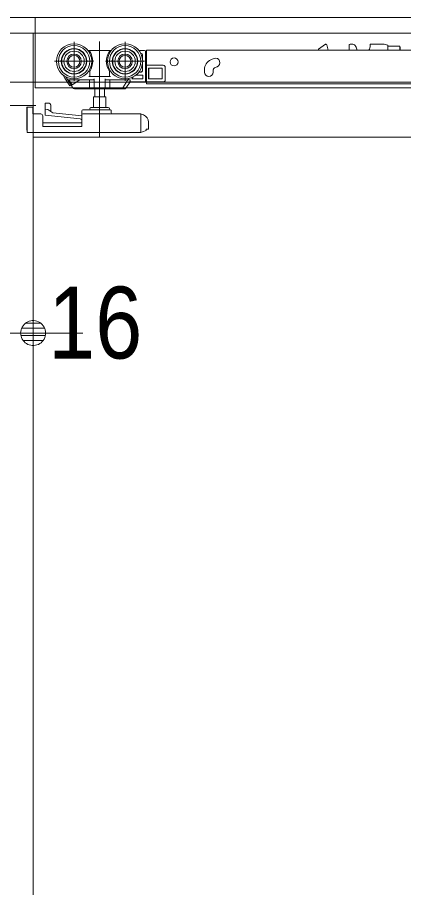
# Model space of a CAD drawing. Units: millimetres, scale not verified. Extents: x -6062 to 6062, y -3045 to 3045.
# Drawn here: x -2127.5 to -1930.5, y -43.8 to 400 of the extents above; entities that cross this region are included whole.
import ezdxf
from ezdxf.enums import TextEntityAlignment as Align

# ---------------------------------------------------------------- set-up
doc = ezdxf.new("R2010")
doc.units = ezdxf.units.MM
doc.header["$LTSCALE"] = 20
for name, color, linetype, lineweight in [('0-1_3一般', 7, 'Continuous', 9), ('0-4_0', 7, 'Continuous', 9), ('0-5_2寸法-2', 7, 'Continuous', 9)]:
    doc.layers.add(name, color=color, linetype=linetype, lineweight=lineweight)
doc.styles.add('ＭＳ Ｐゴシック', font='')
doc.styles.get('ＭＳ Ｐゴシック').set_extended_font_data('MS PGothic')

# ---------------------------------------------------------------- blocks, each defined once
blk = doc.blocks.new('_Dot')
at = {"layer": '0-4_0'}
for p, q in [((-10, 0), (-20, 0)), ((9.78, 2), (-9.78, 2)), ((7.99, 6), (-7.99, 6)), ((9.16, -3.98), (-9.16, -3.98)), ((6, -7.98), (-6, -7.98))]:
    blk.add_line(p, q, dxfattribs=at)
for points in [[(10, 0), (9.92, 1.25), (9.69, 2.49), (9.3, 3.68), (8.76, 4.82), (8.09, 5.88), (7.29, 6.85), (6.37, 7.71), (5.36, 8.44), (4.26, 9.05), (3.09, 9.51), (1.87, 9.82), (0.63, 9.98), (-0.63, 9.98), (-1.87, 9.82), (-3.09, 9.51), (-4.26, 9.05), (-5.36, 8.44), (-6.37, 7.71), (-7.29, 6.85), (-8.09, 5.88), (-8.76, 4.82), (-9.3, 3.68), (-9.69, 2.49), (-9.92, 1.25), (-10, 0), (0, 0)], [(-10, 0), (-9.92, -1.25), (-9.69, -2.49), (-9.3, -3.68), (-8.76, -4.82), (-8.09, -5.88), (-7.29, -6.85), (-6.37, -7.71), (-5.36, -8.44), (-4.26, -9.05), (-3.09, -9.51), (-1.87, -9.82), (-0.63, -9.98), (0.63, -9.98), (1.87, -9.82), (3.09, -9.51), (4.26, -9.05), (5.36, -8.44), (6.37, -7.71), (7.29, -6.85), (8.09, -5.88), (8.76, -4.82), (9.3, -3.68), (9.69, -2.49), (9.92, -1.25), (10, 0), (0, 0)]]:
    blk.add_lwpolyline(points, close=True, dxfattribs=at)
blk = doc.blocks.new('グループ-25')
at = {"layer": '0-1_3一般'}
for p, q in [((17030, 8000), (-77990, 8000)), ((16680, 8000), (-6620, 8000)), ((-6620, 8000), (-6620, 7280)), ((-6620, 7840), (-6960, 7840)), ((-6640, 7840), (-6640, -39000)), ((16680, 7840), (-6620, 7840)), ((-6222, 7354), (-6222, 7750)), ((-5962, 7753.4), (-5962, 6773.4)), ((-5702, 7354), (-5702, 7750)), ((-3657.1, 7726.5), (-3727.1, 7676.5)), ((-3654.6, 7726.5), (-3657.1, 7726.5)), ((-3377.9, 7726.5), (-3407.1, 7726.5)), ((-3200.1, 7713.9), (-3200.1, 7727.9)), ((-3060.1, 7727.9), (-3200.1, 7727.9)), ((-3060.1, 7727.9), (-3020.1, 7717.9)), ((-6062, 7662), (-6079.5, 7662)), ((-6062, 7654.4), (-6062, 7659.3)), ((-6062, 7634.4), (-6062, 7654.4)), ((-5844.5, 7662), (-5862, 7662)), ((-5862, 7659.3), (-5862, 7654.4)), ((-5862, 7654.4), (-5862, 7634.4)), ((-5502, 7662), (-5559.5, 7662)), ((-5492, 7652), (-5492, 7352)), ((-5482.1, 7665.9), (-5482.1, 7659.9)), ((623.9, 7665.9), (-5482.1, 7665.9)), ((-5482.1, 7481.9), (-5482.1, 7659.9)), ((-3727.1, 7676.5), (-3727.1, 7665.9)), ((-3629.8, 7665.9), (-3645, 7719.3)), ((-3417.1, 7716.5), (-3417.1, 7666.5)), ((-3417.1, 7665.9), (-3417.1, 7666.5)), ((-3349.8, 7707.1), (-3345.6, 7695.9)), ((-3345.6, 7695.9), (-3334.4, 7665.9)), ((-3020.1, 7705.9), (-3020.1, 7717.9)), ((-3020.1, 7705.9), (-2900.1, 7705.9)), ((-3020.1, 7705.9), (-3020.1, 7665.9)), ((-2900.1, 7705.9), (-2900.1, 7665.9)), ((-2895.1, 7690.9), (-2895.1, 7665.9)), ((-6420, 7552), (-6024, 7552)), ((-5900, 7552), (-5504, 7552)), ((-5534, 7632), (-5540.8, 7632)), ((-5524, 7578.7), (-5524, 7622)), ((-4813.1, 7574.7), (-4794.3, 7581.5)), ((-5524, 7452), (-5524, 7525.2)), ((-5482.1, 7341.9), (-5482.1, 7481.9)), ((-5472, 7512), (-5312, 7512)), ((-5458.4, 7482), (-5458.4, 7372)), ((-5292, 7362), (-5292, 7492)), ((-4892.1, 7462.4), (-4892.1, 7461.9)), ((-4892.1, 7461.9), (-4892.1, 7441.9)), ((-4802.1, 7441.9), (-4802.1, 7461.9)), ((-4794.4, 7481.9), (-4796.1, 7479.9)), ((-4794.8, 7481.5), (-4794.5, 7481.9)), ((-4763.6, 7496.9), (-4782.4, 7490.1)), ((-6331, 7403.9), (-6327.5, 7406.1)), ((-6331, 7403.9), (-6315.5, 7380.1)), ((-6315.5, 7380.1), (-6265.6, 7303.3)), ((-6305.8, 7392.7), (-6288.8, 7366.5)), ((-6071.8, 7452.4), (-6072, 7452.5)), ((-6072, 7398), (-6062, 7398)), ((-6062, 7449.5), (-6062, 7398)), ((-6018.2, 7282), (-6018.2, 7372)), ((-5905.8, 7372), (-5905.8, 7282)), ((-5905.7, 7371.5), (-5905.8, 7372)), ((-5862, 7398), (-5852, 7398)), ((-5852.2, 7452.4), (-5852, 7452.5)), ((-5667.4, 7372), (-5664.9, 7375.8)), ((-5588.9, 7412), (-5522, 7412)), ((-5559.5, 7442), (-5534, 7442)), ((-77990, 7340), (17030, 7340)), ((-6620, 7280), (16680, 7280)), ((-6288.8, 7366.5), (-6251.7, 7309.4)), ((-6280.4, 7362), (-6034, 7362)), ((-6240.8, 7310.9), (-6274, 7362)), ((-6253, 7311.4), (-6265.6, 7303.3)), ((-6251.7, 7309.4), (-6233.3, 7281.1)), ((-6241.2, 7311.1), (-6240.8, 7310.9)), ((-6240.8, 7310.9), (-6162.2, 7362)), ((-6065.9, 7282), (-6065.9, 7362)), ((-6033.5, 7362), (-6034, 7362)), ((-5890, 7362), (-5679.3, 7362)), ((-5858.1, 7282), (-5858.1, 7362)), ((-5725.8, 7282), (-5673.9, 7362)), ((-5693.6, 7276.5), (-5651.1, 7342)), ((-5663, 7342), (-5641.1, 7342)), ((-5641.1, 7342), (-5492, 7342)), ((-5492, 7342), (-5492, 7352)), ((-5312, 7342), (-5492, 7342)), ((-5482.1, 7341.9), (-5482.1, 7321.9)), ((-5482.1, 7321.9), (623.9, 7321.9)), ((-6216.6, 7272), (-6060, 7272)), ((-6060.3, 7272), (-6060, 7272)), ((-6060, 7272), (-6015.7, 7272)), ((-6015.9, 7272.1), (-6015.7, 7272)), ((-6015.7, 7272), (-5908.3, 7272)), ((-6011.5, 7190), (-6011.5, 7272)), ((-5912.5, 7272), (-5912.5, 7190)), ((-5908.1, 7272.1), (-5908.3, 7272)), ((-5908.3, 7272), (-5864, 7272)), ((-5864, 7272), (-5737.8, 7272)), ((-5863.7, 7272), (-5864, 7272)), ((-5732.3, 7272), (-5737.8, 7272)), ((-6518, 7124.4), (-6518, 7124.4)), ((-6517.6, 7124.7), (-6478, 7124.7)), ((-6477.6, 7124.7), (-6478, 7124.7)), ((-6465.4, 7118.6), (-6465.7, 7119.2)), ((-6025, 7190), (-5899, 7190)), ((-6025, 7080), (-6025, 7190)), ((-5899, 7190), (-5899, 7080)), ((-6611.1, 7100), (-30611.1, 7100)), ((-6704, 6860), (-6704, 7074)), ((-6642, 7086), (-6642, 7016)), ((-6642, 7016), (-6562, 7016)), ((-6640, -38740), (-6640, 7050)), ((-6458, 7040.2), (-6458, 7092)), ((-6142, 7046), (-6142, 7026)), ((-6142, 7006), (-6142, 7026)), ((-6015.3, 7056), (-6132, 7056)), ((-5543.8, 7016), (-6132, 7016)), ((-5874, 7080), (-6050, 7080)), ((-6015.3, 7056), (-5908.7, 7056)), ((-5852, 7056), (-5908.7, 7056)), ((-5842, 7026), (-5842, 7046)), ((-5532.5, 7012.4), (-5540.3, 7015.3)), ((-6542, 6996), (-6542, 6888)), ((-6542, 6926), (-6142, 6926)), ((-6142, 7006), (-6142, 6888)), ((-5542, 7006.3), (-5542, 7006)), ((-5542, 6826), (-5542, 7006)), ((-5532.5, 7012.4), (-5522.6, 7008.7)), ((-5513.9, 7005.4), (-5522.6, 7008.7)), ((-6542, 6888), (-6142, 6888)), ((-5522.6, 6833.3), (-5487.4, 6846.5)), ((-5487.4, 6846.5), (-5487.4, 6860)), ((-5542, 6826), (-6702, 6826)), ((16720, 6780), (-6640, 6780)), ((-5522.6, 6833.3), (-5542, 6826))]:
    blk.add_line(p, q, dxfattribs=at)
for points in [[(-5862, 7659.3), (-5862, 7662), (-6062, 7662), (-6062, 7659.3)], [(-4890.4, 7481.9), (-4890.5, 7481.4), (-4890.6, 7480.9), (-4890.6, 7480.4), (-4890.7, 7479.9), (-4890.8, 7479.4), (-4890.8, 7478.9), (-4890.9, 7478.4), (-4891, 7477.9), (-4891, 7477.4), (-4891.1, 7476.9), (-4891.2, 7476.4), (-4891.2, 7475.9), (-4891.3, 7475.4), (-4891.3, 7474.9), (-4891.4, 7474.4), (-4891.4, 7473.9), (-4891.5, 7473.4), (-4891.5, 7472.9), (-4891.6, 7472.4), (-4891.6, 7471.9), (-4891.7, 7471.4), (-4891.7, 7470.9), (-4891.8, 7470.4), (-4891.8, 7469.9), (-4891.8, 7469.4), (-4891.9, 7468.9), (-4891.9, 7468.4), (-4891.9, 7467.9), (-4892, 7467.4), (-4892, 7466.9), (-4892, 7466.4), (-4892, 7465.9), (-4892, 7465.4), (-4892.1, 7464.9), (-4892.1, 7464.4), (-4892.1, 7463.9), (-4892.1, 7463.4), (-4892.1, 7462.9), (-4892.1, 7462.4)], [(-4802.1, 7461.9), (-4802.1, 7462.4), (-4802.1, 7463), (-4802.1, 7463.5), (-4802, 7464.1), (-4802, 7464.6), (-4801.9, 7465.2), (-4801.9, 7465.7), (-4801.8, 7466.2), (-4801.7, 7466.8), (-4801.6, 7467.3), (-4801.5, 7467.8), (-4801.4, 7468.4), (-4801.3, 7468.9), (-4801.1, 7469.4), (-4801, 7470), (-4800.8, 7470.5), (-4800.7, 7471), (-4800.5, 7471.5), (-4800.3, 7472.1), (-4800.1, 7472.6), (-4799.9, 7473.1), (-4799.7, 7473.6), (-4799.5, 7474.1), (-4799.2, 7474.6), (-4799, 7475.1), (-4798.7, 7475.6), (-4798.5, 7476.1), (-4798.2, 7476.6), (-4798, 7477), (-4797.7, 7477.5), (-4797.4, 7478), (-4797.1, 7478.4), (-4796.8, 7478.9), (-4796.5, 7479.3), (-4796.2, 7479.8), (-4795.8, 7480.2), (-4795.5, 7480.6), (-4795.2, 7481.1), (-4794.8, 7481.5)], [(-6062, 7449.5), (-6062.3, 7449.6), (-6062.5, 7449.7), (-6062.8, 7449.7), (-6063, 7449.8), (-6063.3, 7449.9), (-6063.5, 7449.9), (-6063.8, 7450), (-6064, 7450.1), (-6064.3, 7450.2), (-6064.5, 7450.2), (-6064.8, 7450.3), (-6065, 7450.4), (-6065.3, 7450.5), (-6065.5, 7450.5), (-6065.8, 7450.6), (-6066, 7450.7), (-6066.3, 7450.8), (-6066.5, 7450.8), (-6066.8, 7450.9), (-6067, 7451), (-6067.3, 7451.1), (-6067.5, 7451.1), (-6067.8, 7451.2), (-6068, 7451.3), (-6068.3, 7451.4), (-6068.5, 7451.4), (-6068.8, 7451.5), (-6069, 7451.6), (-6069.3, 7451.7), (-6069.5, 7451.7), (-6069.8, 7451.8), (-6070, 7451.9), (-6070.3, 7452), (-6070.5, 7452), (-6070.8, 7452.1), (-6071, 7452.2), (-6071.3, 7452.3), (-6071.5, 7452.3), (-6071.8, 7452.4)], [(-6062, 7398), (-5862, 7398), (-5862, 7449.5)], [(-6018.2, 7372), (-6018.3, 7371.5), (-6018.4, 7371), (-6018.5, 7370.5), (-6018.6, 7370.1), (-6018.8, 7369.6), (-6018.9, 7369.2), (-6019.1, 7368.8), (-6019.3, 7368.4), (-6019.6, 7368), (-6019.8, 7367.6), (-6020.1, 7367.2), (-6020.4, 7366.9), (-6020.8, 7366.5), (-6021.1, 7366.2), (-6021.5, 7365.9), (-6021.9, 7365.6), (-6022.4, 7365.3), (-6022.8, 7365), (-6023.3, 7364.8), (-6023.8, 7364.5), (-6024.3, 7364.3), (-6024.8, 7364.1), (-6025.3, 7363.9), (-6025.9, 7363.7), (-6026.4, 7363.5), (-6026.9, 7363.3), (-6027.4, 7363.1), (-6027.9, 7363), (-6028.4, 7362.8), (-6028.9, 7362.7), (-6029.4, 7362.6), (-6029.9, 7362.5), (-6030.4, 7362.4), (-6031, 7362.3), (-6031.5, 7362.2), (-6032, 7362.1), (-6032.5, 7362.1), (-6033, 7362), (-6033.5, 7362)], [(-5890, 7362), (-5890.5, 7362), (-5891, 7362), (-5891.5, 7362.1), (-5892, 7362.1), (-5892.5, 7362.2), (-5893, 7362.3), (-5893.6, 7362.4), (-5894.1, 7362.5), (-5894.6, 7362.6), (-5895.1, 7362.7), (-5895.6, 7362.8), (-5896.1, 7363), (-5896.6, 7363.1), (-5897.1, 7363.3), (-5897.6, 7363.5), (-5898.1, 7363.7), (-5898.7, 7363.9), (-5899.2, 7364.1), (-5899.7, 7364.3), (-5900.2, 7364.5), (-5900.7, 7364.8), (-5901.2, 7365), (-5901.6, 7365.3), (-5902.1, 7365.6), (-5902.5, 7365.9), (-5902.9, 7366.2), (-5903.2, 7366.5), (-5903.6, 7366.9), (-5903.9, 7367.2), (-5904.2, 7367.6), (-5904.4, 7368), (-5904.7, 7368.4), (-5904.9, 7368.8), (-5905.1, 7369.2), (-5905.2, 7369.6), (-5905.4, 7370.1), (-5905.5, 7370.5), (-5905.6, 7371), (-5905.7, 7371.5)], [(-5862, 7449.5), (-5861.7, 7449.6), (-5861.5, 7449.7), (-5861.2, 7449.7), (-5861, 7449.8), (-5860.7, 7449.9), (-5860.5, 7449.9), (-5860.2, 7450), (-5860, 7450.1), (-5859.7, 7450.2), (-5859.5, 7450.2), (-5859.2, 7450.3), (-5859, 7450.4), (-5858.7, 7450.5), (-5858.5, 7450.5), (-5858.2, 7450.6), (-5858, 7450.7), (-5857.7, 7450.8), (-5857.5, 7450.8), (-5857.2, 7450.9), (-5857, 7451), (-5856.7, 7451.1), (-5856.5, 7451.1), (-5856.2, 7451.2), (-5856, 7451.3), (-5855.7, 7451.4), (-5855.5, 7451.4), (-5855.2, 7451.5), (-5855, 7451.6), (-5854.7, 7451.7), (-5854.5, 7451.7), (-5854.2, 7451.8), (-5854, 7451.9), (-5853.7, 7452), (-5853.5, 7452), (-5853.2, 7452.1), (-5853, 7452.2), (-5852.7, 7452.3), (-5852.5, 7452.3), (-5852.2, 7452.4)], [(-5667.4, 7372), (-5673.9, 7362), (-5651.1, 7362), (-5651.1, 7352)], [(-5522, 7412), (-5522, 7372), (-5631.6, 7372), (-5618.2, 7392.7)], [(-6251.7, 7309.4), (-6251.9, 7309.7), (-6252, 7310), (-6252.1, 7310.2), (-6252.2, 7310.5), (-6252.2, 7310.7), (-6252.2, 7311), (-6252.2, 7311.2), (-6252.2, 7311.4), (-6252.1, 7311.5), (-6252, 7311.7), (-6251.8, 7311.8), (-6251.6, 7312), (-6251.4, 7312.1), (-6251.1, 7312.2), (-6250.8, 7312.2), (-6250.5, 7312.3), (-6250.2, 7312.3), (-6249.8, 7312.4), (-6249.4, 7312.4), (-6248.9, 7312.4), (-6248.5, 7312.3), (-6248, 7312.3), (-6247.5, 7312.3), (-6247.1, 7312.2), (-6246.7, 7312.2), (-6246.2, 7312.1), (-6245.8, 7312.1), (-6245.4, 7312), (-6245, 7312), (-6244.6, 7311.9), (-6244.2, 7311.8), (-6243.8, 7311.8), (-6243.4, 7311.7), (-6243, 7311.6), (-6242.6, 7311.5), (-6242.2, 7311.4), (-6241.9, 7311.3), (-6241.5, 7311.2), (-6241.2, 7311.1)], [(-6065.9, 7282), (-6065.9, 7281.7), (-6065.9, 7281.3), (-6065.8, 7281), (-6065.8, 7280.7), (-6065.7, 7280.4), (-6065.7, 7280.1), (-6065.6, 7279.8), (-6065.6, 7279.4), (-6065.5, 7279.1), (-6065.4, 7278.8), (-6065.4, 7278.5), (-6065.3, 7278.2), (-6065.2, 7277.9), (-6065.1, 7277.6), (-6065, 7277.3), (-6064.9, 7276.9), (-6064.8, 7276.6), (-6064.7, 7276.3), (-6064.6, 7276), (-6064.4, 7275.7), (-6064.3, 7275.4), (-6064.2, 7275.1), (-6064, 7274.8), (-6063.8, 7274.6), (-6063.7, 7274.3), (-6063.5, 7274.1), (-6063.3, 7273.8), (-6063.1, 7273.6), (-6062.9, 7273.4), (-6062.7, 7273.2), (-6062.5, 7273), (-6062.2, 7272.9), (-6062, 7272.7), (-6061.7, 7272.6), (-6061.5, 7272.4), (-6061.2, 7272.3), (-6060.9, 7272.2), (-6060.6, 7272.1), (-6060.3, 7272)], [(-6018.2, 7282), (-6018.2, 7281.7), (-6018.2, 7281.4), (-6018.2, 7281.2), (-6018.2, 7280.9), (-6018.2, 7280.6), (-6018.2, 7280.3), (-6018.2, 7280.1), (-6018.2, 7279.8), (-6018.2, 7279.5), (-6018.2, 7279.2), (-6018.2, 7278.9), (-6018.2, 7278.7), (-6018.2, 7278.4), (-6018.2, 7278.1), (-6018.1, 7277.8), (-6018.1, 7277.5), (-6018.1, 7277.2), (-6018.1, 7276.9), (-6018.1, 7276.7), (-6018.1, 7276.4), (-6018.1, 7276.1), (-6018.1, 7275.8), (-6018, 7275.5), (-6018, 7275.3), (-6017.9, 7275), (-6017.9, 7274.7), (-6017.8, 7274.5), (-6017.7, 7274.3), (-6017.6, 7274), (-6017.5, 7273.8), (-6017.3, 7273.6), (-6017.2, 7273.4), (-6017, 7273.2), (-6016.9, 7273), (-6016.7, 7272.8), (-6016.5, 7272.6), (-6016.3, 7272.4), (-6016.1, 7272.3), (-6015.9, 7272.1)], [(-5905.8, 7282), (-5905.8, 7281.7), (-5905.8, 7281.4), (-5905.8, 7281.2), (-5905.8, 7280.9), (-5905.8, 7280.6), (-5905.8, 7280.3), (-5905.8, 7280.1), (-5905.8, 7279.8), (-5905.8, 7279.5), (-5905.8, 7279.2), (-5905.8, 7278.9), (-5905.8, 7278.7), (-5905.8, 7278.4), (-5905.8, 7278.1), (-5905.9, 7277.8), (-5905.9, 7277.5), (-5905.9, 7277.2), (-5905.9, 7276.9), (-5905.9, 7276.7), (-5905.9, 7276.4), (-5905.9, 7276.1), (-5905.9, 7275.8), (-5906, 7275.5), (-5906, 7275.3), (-5906.1, 7275), (-5906.1, 7274.7), (-5906.2, 7274.5), (-5906.3, 7274.3), (-5906.4, 7274), (-5906.5, 7273.8), (-5906.7, 7273.6), (-5906.8, 7273.4), (-5907, 7273.2), (-5907.1, 7273), (-5907.3, 7272.8), (-5907.5, 7272.6), (-5907.7, 7272.4), (-5907.9, 7272.3), (-5908.1, 7272.1)], [(-5858.1, 7282), (-5858.1, 7281.7), (-5858.1, 7281.3), (-5858.2, 7281), (-5858.2, 7280.7), (-5858.3, 7280.4), (-5858.3, 7280.1), (-5858.4, 7279.8), (-5858.4, 7279.4), (-5858.5, 7279.1), (-5858.6, 7278.8), (-5858.6, 7278.5), (-5858.7, 7278.2), (-5858.8, 7277.9), (-5858.9, 7277.6), (-5859, 7277.3), (-5859.1, 7276.9), (-5859.2, 7276.6), (-5859.3, 7276.3), (-5859.4, 7276), (-5859.6, 7275.7), (-5859.7, 7275.4), (-5859.8, 7275.1), (-5860, 7274.8), (-5860.2, 7274.6), (-5860.3, 7274.3), (-5860.5, 7274.1), (-5860.7, 7273.8), (-5860.9, 7273.6), (-5861.1, 7273.4), (-5861.3, 7273.2), (-5861.5, 7273), (-5861.8, 7272.9), (-5862, 7272.7), (-5862.3, 7272.6), (-5862.5, 7272.4), (-5862.8, 7272.3), (-5863.1, 7272.2), (-5863.4, 7272.1), (-5863.7, 7272)], [(-5725.8, 7282), (-5732.3, 7272), (-5702, 7272)], [(-6517.6, 7124.7), (-6517.7, 7124.7), (-6517.7, 7124.7), (-6517.7, 7124.7), (-6517.7, 7124.7), (-6517.7, 7124.7), (-6517.7, 7124.7), (-6517.7, 7124.7), (-6517.7, 7124.7), (-6517.8, 7124.7), (-6517.8, 7124.7), (-6517.8, 7124.7), (-6517.8, 7124.6), (-6517.8, 7124.6), (-6517.8, 7124.6), (-6517.8, 7124.6), (-6517.8, 7124.6), (-6517.8, 7124.6), (-6517.9, 7124.6), (-6517.9, 7124.6), (-6517.9, 7124.6), (-6517.9, 7124.6), (-6517.9, 7124.6), (-6517.9, 7124.6), (-6517.9, 7124.6), (-6517.9, 7124.6), (-6517.9, 7124.5), (-6517.9, 7124.5), (-6517.9, 7124.5), (-6518, 7124.5), (-6518, 7124.5), (-6518, 7124.5), (-6518, 7124.5), (-6518, 7124.5), (-6518, 7124.5), (-6518, 7124.4), (-6518, 7124.4), (-6518, 7124.4), (-6518, 7124.4), (-6518, 7124.4)], [(-6518, 7124.4), (-6518, 7122.8), (-6518, 7116), (-6518, 7062.3)], [(-6465.8, 7119.2), (-6465.9, 7119.5), (-6466.1, 7119.8), (-6466.3, 7120.1), (-6466.5, 7120.4), (-6466.7, 7120.6), (-6466.9, 7120.9), (-6467.1, 7121.1), (-6467.3, 7121.4), (-6467.6, 7121.6), (-6467.8, 7121.8), (-6468.1, 7122), (-6468.3, 7122.2), (-6468.6, 7122.4), (-6468.9, 7122.6), (-6469.2, 7122.8), (-6469.5, 7122.9), (-6469.9, 7123.1), (-6470.2, 7123.2), (-6470.5, 7123.3), (-6470.9, 7123.4), (-6471.3, 7123.5), (-6471.6, 7123.6), (-6472, 7123.7), (-6472.3, 7123.8), (-6472.7, 7123.9), (-6473, 7124), (-6473.4, 7124.1), (-6473.8, 7124.2), (-6474.1, 7124.2), (-6474.5, 7124.3), (-6474.8, 7124.3), (-6475.2, 7124.4), (-6475.5, 7124.5), (-6475.9, 7124.5), (-6476.2, 7124.5), (-6476.6, 7124.6), (-6476.9, 7124.6), (-6477.3, 7124.6), (-6477.6, 7124.7)], [(-6458.1, 7092.1), (-6458.1, 7092.8), (-6458.2, 7093.5), (-6458.2, 7094.2), (-6458.2, 7094.9), (-6458.3, 7095.6), (-6458.3, 7096.3), (-6458.4, 7097), (-6458.4, 7097.8), (-6458.5, 7098.5), (-6458.6, 7099.2), (-6458.7, 7099.9), (-6458.8, 7100.6), (-6459, 7101.3), (-6459.1, 7102), (-6459.3, 7102.7), (-6459.4, 7103.4), (-6459.6, 7104), (-6459.8, 7104.7), (-6459.9, 7105.4), (-6460.1, 7106.1), (-6460.3, 7106.8), (-6460.6, 7107.5), (-6460.8, 7108.2), (-6461, 7108.9), (-6461.3, 7109.5), (-6461.5, 7110.2), (-6461.7, 7110.9), (-6462, 7111.5), (-6462.3, 7112.2), (-6462.6, 7112.8), (-6462.8, 7113.5), (-6463.1, 7114.1), (-6463.4, 7114.8), (-6463.7, 7115.4), (-6464.1, 7116.1), (-6464.4, 7116.7), (-6464.7, 7117.3), (-6465, 7118), (-6465.4, 7118.6)], [(-6702, 7084), (-6704, 7084), (-6704, 7074)], [(-6642, 7086), (-6702, 7086), (-6702, 6826)], [(-6488, 7059.1), (-6518, 7062.3), (-6518, 7002), (-6159.9, 6963.7)], [(-6142, 6996), (-6438, 7027.6), (-6488, 7059.1)], [(-5532.5, 7012.4), (-5532.8, 7012.3), (-5533.1, 7012.2), (-5533.4, 7012.1), (-5533.7, 7012), (-5534, 7012), (-5534.3, 7011.8), (-5534.6, 7011.7), (-5534.9, 7011.6), (-5535.2, 7011.5), (-5535.5, 7011.4), (-5535.8, 7011.3), (-5536.1, 7011.2), (-5536.4, 7011.1), (-5536.7, 7011), (-5537, 7010.9), (-5537.3, 7010.7), (-5537.6, 7010.6), (-5537.9, 7010.5), (-5538.2, 7010.4), (-5538.5, 7010.2), (-5538.8, 7010.1), (-5539.1, 7010), (-5539.4, 7009.8), (-5539.6, 7009.7), (-5539.9, 7009.5), (-5540.1, 7009.3), (-5540.4, 7009.2), (-5540.6, 7009), (-5540.8, 7008.8), (-5540.9, 7008.5), (-5541.1, 7008.3), (-5541.3, 7008.1), (-5541.4, 7007.9), (-5541.5, 7007.6), (-5541.6, 7007.4), (-5541.7, 7007.1), (-5541.8, 7006.8), (-5541.9, 7006.6), (-5542, 7006.3)], [(-5487.4, 6860), (-5462, 6860), (-5462, 6930.5)], [(-6702, 6848.8), (-6703.4, 6853.7), (-6704, 6860)]]:
    blk.add_lwpolyline(points, dxfattribs=at)
blk.add_lwpolyline([(-5322, 7372), (-5462, 7372), (-5462, 7482), (-5322, 7482)], close=True, dxfattribs=at)
for centre, radius in [((-6222, 7552), 180), ((-5702, 7552), 180), ((-6222, 7552), 160), ((-6222, 7552), 130), ((-6222, 7552), 126), ((-6222, 7552), 104), ((-5702, 7552), 160), ((-5702, 7552), 130), ((-5702, 7552), 126), ((-5702, 7552), 104), ((-6222, 7552), 74), ((-6222, 7552), 60), ((-5702, 7552), 74), ((-5702, 7552), 60), ((-5202.1, 7545.9), 41)]:
    blk.add_circle(centre, radius, dxfattribs=at)
for centre, radius, start, end in [((-3654.6, 7716.5), 10, 15.9454, 90), ((-3407.1, 7716.5), 10, 90, 180), ((-3377.9, 7696.5), 30, 20.55605, 90), ((-6222, 7552), 190, 327.3631, 32.6369), ((-5702, 7552), 190, 147.3631, 212.6369), ((-5502, 7652), 10, 0, 90), ((-3280.1, 7713.9), 80, 323.1301, 0), ((-2900.1, 7690.9), 5, 0, 90), ((-5534, 7622), 10, 0, 90), ((-4772.1, 7461.9), 120, 110, 170.40593), ((-4779, 7539.2), 45, 290, 110), ((-5544, 7462), 20, 270, 0), ((-5472, 7532), 20, 180, 270), ((-5312, 7492), 20, 0, 90), ((-4772.1, 7461.9), 30, 110, 138.18969), ((-5534, 7452), 10, 270, 0), ((-4847.1, 7441.9), 45, 180, 0), ((-6280.4, 7372), 10, 213, 270), ((-6216.6, 7292), 20, 213, 270), ((-5679.3, 7372), 10, 270, 327), ((-5641.1, 7352), 10, 180, 270), ((-5312, 7362), 20, 270, 0), ((-5737.8, 7282), 10, 270, 327), ((-5702, 7282), 10, 270, 327), ((-6562, 6996), 20, 0, 90), ((-6132, 7046), 10, 90, 180), ((-6132, 7006), 10, 90, 180), ((-6050, 7068), 12, 90, 180), ((-6050, 7068), 12, 180, 270), ((-5874, 7068), 12, 0, 90), ((-5874, 7068), 12, 270, 0), ((-5852, 7046), 10, 0, 90), ((-5832, 7026), 10, 180, 270), ((-5543.8, 7006), 10, 69.44395, 90), ((-6162, 6943.8), 20, 0, 83.89836), ((-5542, 6930.5), 80, 0, 69.44395)]:
    blk.add_arc(centre, radius, start, end, dxfattribs=at)
blk = doc.blocks.new('グループ-26')
at = {"layer": '0-1_3一般'}
blk.add_line((18736.5, 8000), (-79863.5, 8000), dxfattribs=at)
blk = doc.blocks.new('グループ-27')
at = {"layer": '0-1_3一般'}
for name in ['グループ-26', 'グループ-25']:
    blk.add_blockref(name, (0, 0), dxfattribs=at)

msp = doc.modelspace()

# ---------------------------------------------------------------- linework, layer by layer
at = {"layer": '0-5_2寸法-2'}
for p, q in [((-2119.5, 259), (-2119.3, 259)), ((-2119.5, 239), (-2135.5, 239)), ((-2106.79, 239), (-2094.08, 239))]:
    msp.add_line(p, q, dxfattribs=at)

# ---------------------------------------------------------------- block references
at = {"layer": '0-1_3一般', "xscale": 0.05, "yscale": 0.05}
msp.add_blockref('グループ-27', (-1787.5, 0), dxfattribs=at)
at = {"layer": '0-5_2寸法-2', "xscale": 0.6356201, "yscale": 0.6356201, "rotation": 180}
msp.add_blockref('_Dot', (-2119.5, 239), dxfattribs=at)

# ---------------------------------------------------------------- texts
at = {"layer": '0-5_2寸法-2', "style": 'ＭＳ Ｐゴシック', "width": 0.9}
msp.add_text('16', height=36.66, dxfattribs=at).set_placement((-2111.82, 215.03), align=Align.BOTTOM_LEFT)

doc.saveas('drawing.dxf')
